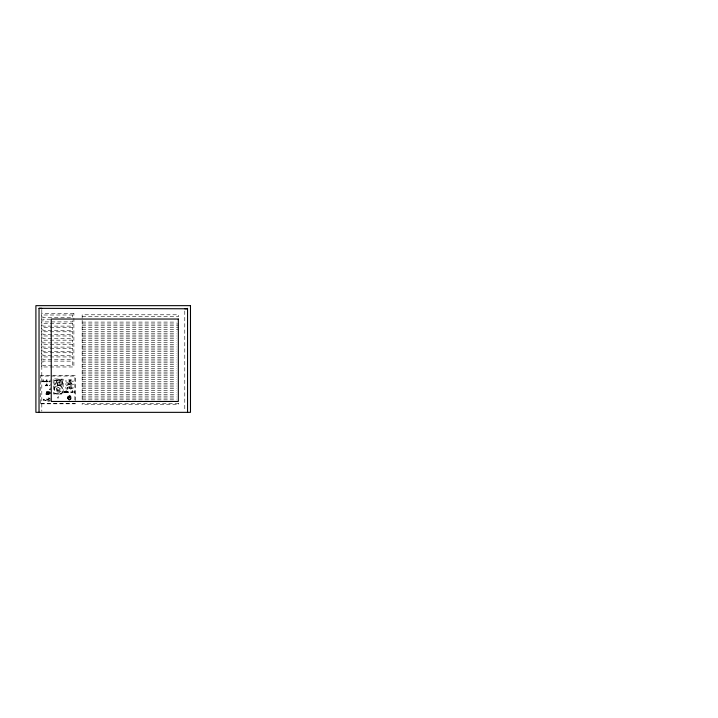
<?xml version="1.0" encoding="UTF-8"?>
<svg xmlns="http://www.w3.org/2000/svg" width="718" height="718" viewBox="0 0 718 718"><rect width="100%" height="100%" fill="white"/><g stroke="black" fill="none" stroke-linecap="round" stroke-linejoin="round"><path stroke-width="0.54" stroke-dasharray="3.59 2.69" d="M47.819 381.123L47.567 381.868L47.217 381.141C46.697 382.488 47.98 380.235 47.935 381.868M69.152 381.464C69.817 379.337 70.669 382.021 68.91 381.464C68.757 379.131 68.183 381.877 68.345 381.24M50.215 383.95L50.305 384.615M50.215 387.792L50.305 388.456M50.251 379.795L50.251 380.639M50.215 389.668L50.26 389.003M50.206 389.766L49.739 389.327L50.233 388.887M55.223 386.697C52.513 392.97 54.613 395.385 61.461 393.563C63.076 392.791 62.996 387.469 61.389 386.697M46.742 385.503L46.194 385.907L47.002 384.992C47.693 386.885 45.62 384.381 46.885 385.503M64.046 391.696L64.028 392.252M82.157 316.575L178.629 316.575L178.629 314.78L82.157 314.78L82.157 318.397M50.61 319.196L42.909 319.196L42.909 321.906L72.626 321.906L72.626 320.102M82.157 322.095L176.386 322.095M82.157 323.98L178.629 323.98M82.157 325.801L178.629 325.801M82.157 327.686L178.629 327.686M82.157 329.499L178.629 329.499M82.157 331.384L176.386 331.384M82.157 333.206L176.386 333.206M82.157 335.082L176.386 335.082M82.157 336.904L176.386 336.904M82.157 338.788L176.386 338.788M82.157 340.601L176.386 340.601M82.157 342.486L176.386 342.486M82.157 344.308L176.386 344.308M82.157 346.193L176.386 346.193M82.157 348.006L176.386 348.006M82.157 349.89L176.386 349.89M82.157 351.712L176.386 351.712M82.157 353.588L176.386 353.588M82.157 355.41L176.386 355.41M82.157 357.295L176.386 357.295M82.157 359.108L176.386 359.108M82.157 360.992L176.386 360.992M82.157 362.814L176.386 362.814M82.157 364.699L176.386 364.699M52.037 365.758L42.865 365.695L42.945 361.082L72.626 361.145L72.545 365.758L53.114 365.758M82.157 366.512L176.386 366.512M82.157 368.397L176.386 368.397M82.157 370.219L176.386 370.219M82.157 372.095L176.386 372.095M82.157 373.916L176.386 373.916M40.226 375.541L75.363 375.541L75.363 403.812L40.226 403.812M82.157 375.801L176.386 375.801M82.157 377.614L176.386 377.614M82.157 379.499L176.386 379.499M70.777 380.863L70.283 380.863L70.777 380.989M82.157 381.321L176.386 381.321M46.805 381.464L46.32 381.464M49.183 381.393L49.659 381.393M49.183 381.5L49.659 381.5M50.359 381.572L49.964 381.805L50.359 381.464M82.157 383.206L176.386 383.206M55.089 383.358L55.089 383.897M70.687 383.681L70.561 384.633M68.219 384.103C66.9 383.224 69.072 385.53 68.345 383.681C67.321 383.6 67.456 385.108 68.219 384.211M69.108 384.085L68.578 384.085L69.108 384.202M71.279 384.633L71.279 383.798M82.157 385.019L176.386 385.019M82.157 386.903L176.386 386.903M82.157 388.716L176.386 388.716M49.596 388.896L49.479 389.659M59.316 389.847C62.242 390.942 56.318 389.03 59.181 390.673L59.181 389.677M82.157 390.601L176.386 390.601M49.838 391.983C43.672 389.605 43.672 396.426 49.838 394.047M65.15 392.091L64.629 392.091L65.15 392.207M66.038 392.091L65.509 392.091L66.038 392.207M67.654 392.091L67.124 392.091L67.654 392.207M49.829 392.154C41.832 390.852 45.548 396.345 51.741 393.877M64.27 392.252L63.839 391.866L64.396 391.696L64.396 392.638M82.157 392.423L176.386 392.423M47.2 392.899L46.598 392.899L47.2 393.024M82.157 394.308L176.386 394.308M82.157 396.121L176.386 396.121M82.157 398.005L176.386 398.005M82.157 399.827L176.386 399.827M40.729 403.301L74.852 403.301M50.323 393.527L50 392.611C49.955 395.223 49.677 390.852 50.323 393.195M72.68 391.633C73.873 392.486 73.828 392.324 72.805 391.633L72.419 392.558L72.545 391.633M184.777 311.002L184.777 411.234M82.157 320.282L82.157 401.461M74.852 400.034L74.852 376.053L40.729 376.053L40.729 403.22M72.096 391.831C72.68 392.988 71.019 391.202 71.603 392.36M69.09 387.567C69.834 388.303 67.77 387.451 68.506 388.187M67.654 391.804L67.07 392.638L67.779 392.638L67.779 391.696L67.088 391.696M66.038 391.804L65.455 392.638L66.155 392.638L66.155 391.696L65.473 391.804M65.15 391.804L64.575 392.638L65.275 392.638L65.275 391.696L64.593 391.804M50.036 385.18C50.619 386.347 48.95 384.543 49.542 385.71M48.707 398.14L48.707 398.293A1.364 1.364 0 0 1 50.072 399.657A1.364 1.364 0 0 1 48.707 401.021A1.364 1.364 0 0 1 47.343 399.657L48.357 399.522L47.2 399.657M44.256 381.805L44.372 381.025L44.372 381.913L43.816 381.805M41.806 309.467L41.806 411.234M50.215 400.42A1.696 1.696 0 0 1 47.639 400.967A1.696 1.696 0 0 1 47.639 398.337A1.696 1.696 0 0 1 50.215 398.885M67.366 397.592C71.037 405.93 73.353 390.718 67.366 397.592M67.672 397.637C70.768 404.683 72.733 391.831 67.672 397.637M54.927 380.809C54.649 382.326 54.514 379.284 54.927 380.809M42.865 381.402C43.493 383.071 44.058 380.028 42.865 381.402M48.636 392.899C49.291 394.918 50.242 391.337 48.645 392.827M68.165 387.882L67.689 388.438L67.151 387.864C68.659 389.309 66.586 386.167 68.165 387.882M71.306 392.1C70.561 393.724 70.606 390.727 71.306 392.1M44.588 399.755C43.735 401.326 44.031 399.334 43.251 399.711L44.04 400.725L44.803 400.366L44.902 399.37L43.367 399.136L44.588 399.755M54.065 384.408C56.848 387.684 53.949 376.214 54.065 384.408M56.327 389.928C56.991 391.436 57.503 389.102 56.327 389.928M43.592 381.482L42.99 381.366L43.592 381.482M49.524 392.997C48.645 394.406 48.833 391.498 49.524 392.997M55.214 380.513L55.663 380.675L55.214 380.513M45.396 381.321C45.737 382.936 46.437 380.127 45.396 381.321M47.182 385.324C47.514 387.029 48.339 384.076 47.182 385.324M47.559 392.836L48.447 393.527L48.447 392.432L47.559 392.836M45.521 381.303C45.638 382.577 46.374 380.522 45.521 381.303M47.307 385.315C47.433 386.661 48.205 384.498 47.307 385.315M47.711 392.818C47.81 394.388 48.842 391.947 47.729 392.755M53.132 379.625L53.437 393.958L63.139 394.11L63.202 379.176L53.895 378.889L53.132 379.625M56.919 380.037L57.009 385.431L62.206 385.431L62.206 379.84L56.919 380.037M56.399 379.741L56.507 385.683L62.654 385.683L62.654 379.526L56.399 379.741M57.198 397.18C58.329 400.5 59.747 394.783 57.198 397.18M73.703 380.998C63.211 386.751 63.211 375.245 73.703 380.998M73.676 384.148C63.184 389.901 63.184 378.395 73.676 384.148M73.64 387.774C63.148 393.527 63.148 382.021 73.64 387.774M42.721 380.082C43.358 382.057 44.265 378.691 42.721 380.082M46.284 380.082C46.912 382.057 47.819 378.691 46.284 380.082M46.266 384.157C46.903 386.14 47.801 382.766 46.266 384.157M65.975 390.852L66.451 390.987L65.975 390.852M72.159 390.852L72.635 390.987L72.159 390.852M68.668 391.938C68.201 393.59 67.842 391.301 68.668 391.938M72.123 387.612C71.549 389.56 71.244 386.76 72.123 387.612M74.645 391.875C74.268 393.482 73.846 391.166 74.645 391.875M54.496 386.912L54.721 393.527L62.089 393.428L61.919 386.715L54.496 386.912M41.976 381.635C41.321 381.464 43.69 381.177 41.976 381.635M70.193 388.079C70.005 389.461 69.377 385.476 70.759 388.42C71.656 387.37 70.508 387.576 70.193 388.079M58.068 389.892L57.871 390.673L57.476 389.892C57.332 392.19 57.207 388.196 57.772 390.359C58.346 388.196 58.212 392.19 58.068 389.892M69.924 384.354C69.404 382.712 69.413 385.692 69.556 383.843L69.942 384.633L70.22 383.825C70.274 386.131 70.49 382.281 69.924 384.354M69.664 380.522L69.475 381.034L69.664 380.522M45.844 385.27L45.701 385.907L45.333 384.992L45.844 385.27M60.24 382.245L59.567 382.057L60.24 380.316L60.24 382.245M61.631 382.057L60.958 382.245L60.958 380.316L61.631 382.057M60.115 380.172L59.441 380.917L58.176 380.917L57.512 380.172L60.115 380.172M58.095 382.299L58.095 383.044L59.863 382.667L58.095 382.299M58.059 384.283L57.386 385.027L57.637 382.811L58.059 384.283M58.176 384.417L57.512 385.162L60.115 385.162L59.441 384.417L58.176 384.417M61.209 382.811L60.958 385.019L61.631 384.283L61.209 382.811M59.989 382.811L59.567 384.274L60.24 385.019L59.989 382.811M58.311 387.262L56.103 388.994L60.518 388.994L58.311 387.262M60.518 391.472L58.311 393.195L56.103 391.472L60.518 391.472M68.973 396.946L68.829 397A1.023 1.023 0 0 0 68.56 398.553A1.023 1.023 0 0 0 70.131 398.553A1.023 1.023 0 0 0 69.852 397L69.709 396.515A1.418 1.418 0 0 1 70.508 398.705A1.418 1.418 0 0 1 68.183 398.705A1.418 1.418 0 0 1 68.973 396.515L68.973 396.946M73.891 313.434L41.68 313.434L41.68 366.979L73.891 366.979L73.891 313.434M72.626 315.005L42.909 315.005L42.909 317.715L72.626 317.715L72.626 315.005M72.626 323.387L42.909 323.387L42.909 326.107L72.626 326.107L72.626 323.387M72.626 327.587L42.909 327.587L42.909 330.298L72.626 330.298L72.626 327.587M72.626 331.779L42.909 331.779L42.909 334.489L72.626 334.489L72.626 331.779M72.626 335.97L42.909 335.97L42.909 338.69L72.626 338.69L72.626 335.97M72.626 340.17L42.909 340.17L42.909 342.881L72.626 342.881L72.626 340.17M72.626 344.362L42.909 344.362L42.909 347.081L72.626 347.081L72.626 344.362M72.626 348.562L42.909 348.562L42.909 351.273L72.626 351.273L72.626 348.562M72.626 352.753L42.909 352.753L42.909 355.464L72.626 355.464L72.626 352.753M72.626 356.945L42.909 356.945L42.909 359.664L72.626 359.664L72.626 356.945M70.92 380.414L70.211 380.414L70.777 381.464L70.92 380.414M46.912 380.998L46.284 380.998L46.805 381.761L46.266 381.868L46.912 381.868L46.912 380.998M49.183 381.007L49.057 381.931L49.183 381.007M49.784 381.007L49.659 381.931L49.784 381.007M69.233 383.681L68.542 383.681L69.108 384.525L68.515 384.633L69.233 384.633L69.233 383.681M71.594 383.681L70.84 383.798L71.594 383.681M69.628 387.325L69.484 388.42L69.628 387.325M66.9 391.696L66.307 392.638L66.9 392.638L66.9 391.696M47.343 392.432L46.553 392.432L47.2 392.566L47.2 393.392L46.526 393.527L47.343 393.527L47.343 392.432M69.565 396.3L69.125 397.889L69.565 396.3M48.86 398.696L48.294 400.464L48.86 400.464L48.86 398.696M46.473 398.867L46.096 400.384L45.171 400.698L46.473 400.698L46.473 398.867M178.629 403.283L82.157 403.283L82.157 404.602L178.629 404.602L178.629 403.283M68.282 399.208A1.687 1.687 0 0 0 71.01 398.149A1.687 1.687 0 0 0 68.731 396.318A1.687 1.687 0 0 0 68.282 399.208M68.093 399.45A2.001 2.001 0 0 0 71.324 398.194A2.001 2.001 0 0 0 68.614 396.022A2.001 2.001 0 0 0 68.093 399.45"/><path stroke-width="1.08" d="M39.032 412.347L39.032 308.336L41.806 308.336M184.777 308.776L187.551 308.776L39.032 308.336M187.551 308.336L187.551 412.347M190.476 305.653L35.9 305.653L35.9 412.347L190.476 412.347L190.476 305.653M178.315 319.043L51.238 319.043L51.238 401.461L178.315 401.461L178.315 319.043"/></g></svg>
